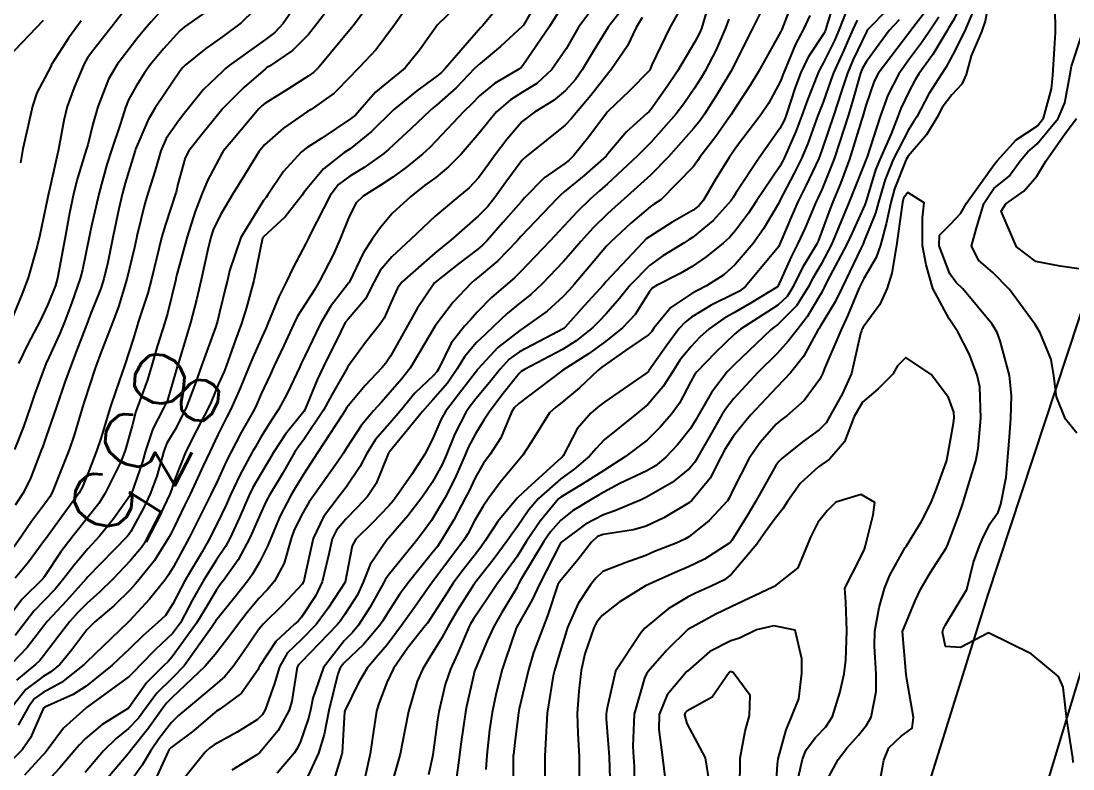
# Model space of a CAD drawing. Header units: metres. Extents: x 307586 to 320046, y 7427249 to 7434250.
# Drawn here: x 319868.37 to 319917.38, y 7429218.54 to 7429253.4 of the extents above; entities that cross this region are included whole.
import ezdxf
from ezdxf.enums import TextEntityAlignment as Align

# ---------------------------------------------------------------- set-up
doc = ezdxf.new("R2010")
doc.units = ezdxf.units.M
doc.header["$MEASUREMENT"] = 0
for name, color, linetype in [('Cotas', 45, 'Continuous'), ('Curvas de Nivel 1m', 11, 'Continuous'), ('Curvas de Nivel 5m', 15, 'Continuous'), ('Vias Primárias', 230, 'Continuous')]:
    doc.layers.add(name, color=color, linetype=linetype)
doc.styles.add('Style-STANDARD', font='STANDARD.shx')

msp = doc.modelspace()

# ---------------------------------------------------------------- linework, layer by layer
at = {"layer": 'Curvas de Nivel 1m', "flags": 128}
for points, elevation in [([(319892.887, 7429255.144), (319891.773, 7429253.214), (319891.752, 7429253.181), (319891.734, 7429253.16), (319890.713, 7429252.221), (319889.755, 7429251.424), (319889.501, 7429251.184), (319888.641, 7429250.295), (319887.727, 7429249.478), (319887.577, 7429249.36), (319887.41, 7429249.213), (319886.548, 7429248.388), (319885.707, 7429247.61), (319885.507, 7429247.43), (319885.268, 7429247.234), (319884.354, 7429246.582), (319883.687, 7429246.172), (319883.161, 7429245.778), (319882.773, 7429245.264), (319881.837, 7429243.459), (319881.755, 7429243.278), (319881.651, 7429243.064), (319881.038, 7429241.887), (319880.745, 7429241.289), (319880.374, 7429240.54), (319879.869, 7429239.297), (319879.791, 7429239.108), (319879.597, 7429238.692), (319879.167, 7429237.724), (319878.996, 7429237.306), (319878.584, 7429236.293), (319878.139, 7429235.314), (319877.944, 7429234.921), (319877.541, 7429234.12), (319877.164, 7429233.326), (319876.862, 7429232.665), (319876.251, 7429231.339), (319876.006, 7429230.842), (319875.489, 7429229.784), (319875.346, 7429229.49), (319875.274, 7429229.352), (319874.581, 7429228.25), (319873.872, 7429227.366), (319873.68, 7429227.148), (319873.456, 7429226.893), (319872.689, 7429226.136), (319871.805, 7429225.394), (319871.429, 7429225.019), (319870.734, 7429224.092), (319870.175, 7429223.412), (319869.76, 7429223.066), (319869.407, 7429222.85), (319868.592, 7429222.237), (319867.955, 7429221.434)], 833), ([(319883.288, 7429254.758), (319882.155, 7429253.274), (319881.768, 7429252.779), (319881.024, 7429252.024), (319879.938, 7429251.298), (319879.821, 7429251.23), (319879.751, 7429251.179), (319878.756, 7429250.297), (319877.776, 7429249.329), (319877.722, 7429249.268), (319876.858, 7429248.192), (319876.182, 7429247.345), (319876.019, 7429247.026), (319875.68, 7429245.793), (319875.595, 7429245.43), (319875.567, 7429245.351), (319875.092, 7429243.923), (319874.931, 7429243.357), (319874.674, 7429242.328), (319874.444, 7429241.362), (319874.269, 7429240.717), (319873.828, 7429239.368), (319873.773, 7429239.197), (319873.595, 7429238.576), (319873.211, 7429237.376), (319872.781, 7429236.165), (319872.519, 7429235.386), (319872.082, 7429233.936), (319871.904, 7429233.394), (319871.523, 7429232.418), (319871.23, 7429231.688), (319871.074, 7429231.404), (319870.417, 7429230.493), (319869.629, 7429229.419), (319869.567, 7429229.334), (319869.481, 7429229.212), (319868.724, 7429228.174), (319868.102, 7429227.434)], 838), ([(319913.543, 7429254.894), (319913.285, 7429253.393), (319913.115, 7429252.9), (319912.631, 7429251.776), (319912.4, 7429250.91), (319912.2, 7429250.46), (319911.739, 7429249.967), (319911.284, 7429249.37), (319911.051, 7429248.927), (319910.553, 7429248.094), (319909.704, 7429247.096), (319909.608, 7429246.941), (319909.056, 7429245.58), (319908.885, 7429244.948), (319908.674, 7429243.944), (319908.412, 7429242.952), (319908.216, 7429242.386), (319907.637, 7429241.396), (319907.415, 7429240.963), (319906.892, 7429239.692), (319906.562, 7429238.976), (319905.802, 7429237.204), (319905.721, 7429236.988), (319905.58, 7429236.701), (319904.855, 7429235.712), (319904.047, 7429235.005), (319903.764, 7429234.804), (319903.557, 7429234.608), (319902.812, 7429233.753), (319902.291, 7429233.029), (319901.518, 7429231.504), (319901.37, 7429231.186), (319901.282, 7429231.042), (319900.431, 7429230.118), (319899.487, 7429229.35), (319899.3, 7429229.247), (319898.888, 7429229.066), (319897.886, 7429228.668), (319897.477, 7429228.491), (319896.518, 7429228.139), (319895.469, 7429227.737), (319895.143, 7429227.436), (319894.896, 7429227.116), (319894.324, 7429226.247), (319893.829, 7429225.126), (319893.73, 7429224.827), (319893.42, 7429223.808), (319893.225, 7429223.133), (319893.16, 7429222.883), (319892.886, 7429221.138), (319892.802, 7429219.708), (319892.78, 7429219.139), (319892.779, 7429218.561), (319892.803, 7429217.138)], 813), ([(319884.701, 7429254.324), (319883.91, 7429253.249), (319883.847, 7429253.174), (319883.771, 7429253.082), (319882.252, 7429251.273), (319882.004, 7429251.021), (319881.746, 7429250.828), (319880.796, 7429250.23), (319879.727, 7429249.557), (319879.583, 7429249.444), (319879.449, 7429249.304), (319878.157, 7429247.773), (319877.789, 7429247.329), (319877.754, 7429247.278), (319877.701, 7429247.192), (319877.05, 7429245.969), (319876.789, 7429245.339), (319876.487, 7429244.519), (319876.107, 7429243.345), (319875.635, 7429241.589), (319875.586, 7429241.398), (319875.574, 7429241.351), (319875.187, 7429239.776), (319875.066, 7429239.355), (319874.719, 7429238.232), (319874.465, 7429237.361), (319874.257, 7429236.679), (319873.778, 7429235.368), (319873.721, 7429235.198), (319873.545, 7429234.533), (319873.214, 7429233.375), (319873.011, 7429232.861), (319872.29, 7429231.388), (319871.986, 7429230.913), (319871.496, 7429230.284), (319871.106, 7429229.787), (319870.804, 7429229.407), (319870.225, 7429228.662), (319869.464, 7429227.508), (319869.429, 7429227.455), (319869.394, 7429227.421), (319868.424, 7429226.455), (319867.656, 7429225.438)], 837), ([(319873.786, 7429254.683), (319872.791, 7429253.385), (319871.76, 7429252.069), (319871.472, 7429251.687), (319871.306, 7429251.404), (319870.843, 7429250.302), (319870.518, 7429249.412), (319870.358, 7429248.772), (319870.116, 7429247.416), (319870.042, 7429247.073), (319869.674, 7429245.478), (319869.662, 7429245.431), (319869.251, 7429243.426), (319869.125, 7429242.902), (319868.699, 7429241.429), (319868.404, 7429240.649), (319867.91, 7429239.437)], 843), ([(319886.595, 7429254.412), (319885.773, 7429253.23), (319884.921, 7429252.079), (319884.139, 7429251.246), (319883.941, 7429251.057), (319883.747, 7429250.843), (319882.955, 7429250.041), (319881.882, 7429249.278), (319881.722, 7429249.18), (319880.598, 7429248.407), (319879.706, 7429247.626), (319879.443, 7429247.304), (319878.775, 7429246.225), (319878.222, 7429245.322), (319877.663, 7429244.368), (319877.325, 7429243.665), (319877.212, 7429243.334), (319877.069, 7429242.757), (319876.761, 7429241.333), (319876.548, 7429240.407), (319876.264, 7429239.34), (319875.701, 7429237.465), (319875.659, 7429237.349), (319875.642, 7429237.289), (319875.579, 7429237.072), (319875.186, 7429235.726), (319875.01, 7429235.355), (319874.505, 7429234.398), (319874.172, 7429233.364), (319874.033, 7429232.86), (319873.513, 7429231.37), (319872.678, 7429230.2), (319872.025, 7429229.392), (319871.477, 7429228.793), (319870.837, 7429228.039), (319870.367, 7429227.411), (319869.958, 7429226.912), (319869.448, 7429226.395), (319868.966, 7429225.898), (319868.606, 7429225.428), (319868.1, 7429224.759)], 836), ([(319893.786, 7429254.439), (319892.983, 7429253.142), (319891.755, 7429251.326), (319891.675, 7429251.239), (319891.555, 7429251.162), (319890.427, 7429250.488), (319889.734, 7429249.916), (319889.365, 7429249.549), (319889.004, 7429249.191), (319887.709, 7429247.815), (319887.408, 7429247.511), (319887.082, 7429247.216), (319886.322, 7429246.595), (319885.686, 7429246.127), (319885.146, 7429245.77), (319884.307, 7429245.244), (319883.986, 7429244.93), (319883.663, 7429244.289), (319883.234, 7429243.256), (319882.925, 7429242.54), (319882.28, 7429241.27), (319882.035, 7429240.866), (319881.617, 7429240.227), (319881.25, 7429239.642), (319881.075, 7429239.285), (319880.611, 7429238.271), (319880.148, 7429237.294), (319879.969, 7429236.904), (319879.564, 7429236.019), (319879.346, 7429235.512), (319879.24, 7429235.303), (319878.629, 7429234.222), (319878.154, 7429233.314), (319877.949, 7429232.896), (319877.519, 7429231.968), (319877.217, 7429231.324), (319876.644, 7429230.184), (319876.211, 7429229.339), (319875.469, 7429227.957), (319875.238, 7429227.58), (319875.077, 7429227.354), (319874.36, 7429226.45), (319873.434, 7429225.454), (319873.391, 7429225.413), (319873.345, 7429225.371), (319871.414, 7429223.512), (319871.363, 7429223.451), (319871.317, 7429223.401), (319870.251, 7429222.564), (319869.4, 7429222.098), (319869, 7429221.821), (319868.718, 7429221.427), (319868.236, 7429220.576)], 832), ([(319900.466, 7429254.38), (319900.07, 7429253.057), (319899.985, 7429252.844), (319899.767, 7429252.436), (319898.954, 7429251.072), (319898.475, 7429250.346), (319897.726, 7429249.295), (319897.63, 7429249.185), (319897.526, 7429249.092), (319896.581, 7429248.234), (319895.704, 7429247.208), (319895.662, 7429247.152), (319895.624, 7429247.111), (319894.608, 7429246.207), (319893.677, 7429245.433), (319893.511, 7429245.297), (319893.341, 7429245.135), (319891.655, 7429243.351), (319891.563, 7429243.251), (319891.485, 7429243.162), (319890.584, 7429242.23), (319889.635, 7429241.426), (319889.498, 7429241.318), (319889.338, 7429241.183), (319888.509, 7429240.302), (319887.664, 7429239.199), (319887.642, 7429239.16), (319887.602, 7429239.088), (319886.501, 7429237.216), (319886.094, 7429236.703), (319885.566, 7429236.097), (319885.161, 7429235.632), (319884.789, 7429235.238), (319884.226, 7429234.564), (319883.535, 7429233.493), (319883.385, 7429233.252), (319883.09, 7429232.818), (319881.994, 7429231.273), (319881.799, 7429230.985), (319881.501, 7429230.475), (319881.09, 7429229.683), (319880.948, 7429229.285), (319880.625, 7429228.135), (319880.18, 7429227.293), (319879.846, 7429226.907), (319879.451, 7429226.479), (319878.91, 7429225.836), (319878.506, 7429225.309), (319878.048, 7429224.693), (319877.418, 7429223.873), (319876.94, 7429223.327), (319875.398, 7429221.853), (319875.146, 7429221.602), (319874.958, 7429221.354), (319874.305, 7429220.434), (319873.457, 7429219.369), (319873.416, 7429219.315), (319873.362, 7429219.238), (319871.792, 7429217.393)], 827), ([(319904.354, 7429254.445), (319903.82, 7429253.01), (319903.805, 7429252.977), (319903.772, 7429252.91), (319902.716, 7429251.026), (319902.352, 7429250.422), (319901.73, 7429249.482), (319901.557, 7429249.21), (319901.446, 7429249.043), (319900.737, 7429248.026), (319899.999, 7429247.057), (319899.88, 7429246.88), (319899.698, 7429246.614), (319898.171, 7429245.075), (319897.884, 7429244.874), (319897.678, 7429244.737), (319896.781, 7429243.979), (319895.844, 7429243.107), (319895.651, 7429242.904), (319894.828, 7429241.932), (319894.14, 7429241.125), (319893.903, 7429240.853), (319893.624, 7429240.555), (319892.876, 7429239.879), (319891.876, 7429239.156), (319891.601, 7429238.981), (319890.586, 7429238.177), (319889.655, 7429237.179), (319889.623, 7429237.139), (319889.582, 7429237.087), (319888.757, 7429235.996), (319888.138, 7429235.194), (319887.926, 7429234.819), (319887.54, 7429233.904), (319887.174, 7429233.205), (319886.556, 7429232.247), (319885.851, 7429231.225), (319885.704, 7429231.033), (319885.507, 7429230.805), (319884.731, 7429230.001), (319883.965, 7429229.245), (319883.792, 7429228.935), (319883.473, 7429227.25), (319882.674, 7429226.032), (319882.12, 7429225.27), (319881.426, 7429224.557), (319880.775, 7429223.93), (319880.414, 7429223.29), (319880.181, 7429222.517), (319879.736, 7429221.297), (319879.611, 7429221.077), (319879.386, 7429220.846), (319878.433, 7429220.254), (319877.368, 7429219.662), (319877.162, 7429219.527), (319876.947, 7429219.326), (319875.419, 7429217.425)], 824), ([(319906.303, 7429254.477), (319905.855, 7429252.989), (319905.833, 7429252.928), (319905.771, 7429252.822), (319905.038, 7429251.719), (319904.694, 7429251.001), (319904.44, 7429250.305), (319904.008, 7429249.007), (319903.931, 7429248.798), (319903.717, 7429248.398), (319902.756, 7429247.024), (319901.687, 7429245.413), (319901.543, 7429245.183), (319901.453, 7429245.042), (319900.62, 7429244.099), (319899.657, 7429243.312), (319899.503, 7429243.214), (319899.262, 7429243.064), (319898.266, 7429242.455), (319897.642, 7429242.014), (319896.745, 7429241.093), (319896.255, 7429240.469), (319895.612, 7429239.741), (319895.305, 7429239.416), (319895.006, 7429239.116), (319894.229, 7429238.491), (319893.593, 7429238.094), (319891.831, 7429237.156), (319891.677, 7429237.063), (319891.58, 7429236.966), (319890.764, 7429235.969), (319890.173, 7429235.174), (319889.934, 7429234.792), (319889.543, 7429234.159), (319889.198, 7429233.522), (319889.053, 7429233.185), (319888.596, 7429232.115), (319888.123, 7429231.194), (319887.902, 7429230.801), (319887.497, 7429230.125), (319887.11, 7429229.584), (319886.808, 7429229.21), (319885.466, 7429227.552), (319885.338, 7429227.357), (319885.273, 7429227.232), (319884.626, 7429226.057), (319884.094, 7429225.243), (319883.795, 7429224.88), (319883.426, 7429224.509), (319882.466, 7429223.264), (319881.961, 7429221.834), (319881.852, 7429221.273), (319881.761, 7429220.9), (319881.37, 7429219.776), (319881.21, 7429219.437), (319881.105, 7429219.283), (319880.298, 7429218.346)], 822), ([(319894.956, 7429253.943), (319894.346, 7429253.124), (319894.134, 7429252.761), (319893.763, 7429252.106), (319893.098, 7429251.14), (319892.407, 7429250.486), (319891.737, 7429250.082), (319891.166, 7429249.731), (319890.528, 7429249.172), (319890.157, 7429248.737), (319889.713, 7429248.173), (319888.882, 7429247.192), (319888.29, 7429246.605), (319887.687, 7429246.116), (319887.166, 7429245.73), (319886.523, 7429245.222), (319885.665, 7429244.429), (319885.112, 7429243.782), (319884.726, 7429243.239), (319884.312, 7429242.577), (319883.677, 7429241.25), (319883.664, 7429241.218), (319883.632, 7429241.183), (319882.789, 7429240.089), (319882.298, 7429239.27), (319881.588, 7429237.785), (319881.427, 7429237.439), (319881.352, 7429237.282), (319880.785, 7429236.067), (319880.364, 7429235.292), (319880.041, 7429234.802), (319879.54, 7429234.002), (319879.287, 7429233.551), (319879.142, 7429233.304), (319878.574, 7429232.258), (319878.127, 7429231.314), (319877.937, 7429230.885), (319877.492, 7429229.953), (319877.281, 7429229.528), (319877.175, 7429229.325), (319876.803, 7429228.657), (319876.023, 7429227.342), (319875.824, 7429226.978), (319875.446, 7429226.233), (319875.095, 7429225.697), (319874.748, 7429225.357), (319874.043, 7429224.748), (319873.421, 7429224.13), (319872.622, 7429223.382), (319871.403, 7429222.399), (319870.798, 7429222.007), (319869.485, 7429221.419), (319869.43, 7429221.382), (319869.391, 7429221.313), (319868.813, 7429219.984), (319868.423, 7429219.429), (319867.896, 7429218.896)], 831), ([(319881.072, 7429253.995), (319880.575, 7429253.292), (319880.196, 7429252.868), (319879.765, 7429252.542), (319878.061, 7429251.325), (319877.891, 7429251.188), (319877.749, 7429251.056), (319876.868, 7429250.207), (319876.174, 7429249.345), (319875.976, 7429249.092), (319875.717, 7429248.766), (319875.132, 7429247.932), (319874.886, 7429247.358), (319874.616, 7429246.434), (319874.271, 7429245.364), (319874.133, 7429244.901), (319873.766, 7429243.369), (319873.747, 7429243.274), (319873.648, 7429242.84), (319873.295, 7429241.375), (319872.909, 7429240.085), (319872.643, 7429239.384), (319872.05, 7429237.855), (319871.885, 7429237.395), (319871.809, 7429237.167), (319871.569, 7429236.462), (319871.309, 7429235.65), (319871.233, 7429235.403), (319870.847, 7429234.1), (319870.61, 7429233.409), (319870.308, 7429232.629), (319869.826, 7429231.417), (319869.71, 7429231.218), (319869.506, 7429230.949), (319868.852, 7429230.067), (319868.424, 7429229.431), (319868.032, 7429228.88)], 839), ([(319877.16, 7429253.956), (319876.292, 7429253.345), (319875.987, 7429253.132), (319875.769, 7429252.944), (319875.007, 7429252.111), (319874.391, 7429251.364), (319874.125, 7429250.988), (319873.738, 7429250.37), (319873.371, 7429249.732), (319873.23, 7429249.377), (319873.015, 7429248.68), (319872.589, 7429247.387), (319872.371, 7429246.711), (319872.012, 7429245.395), (319871.658, 7429243.861), (319871.577, 7429243.477), (319871.56, 7429243.401), (319871.235, 7429241.806), (319871.13, 7429241.405), (319870.741, 7429240.283), (319870.415, 7429239.412), (319870.181, 7429238.831), (319869.584, 7429237.545), (319869.541, 7429237.462), (319869.523, 7429237.421), (319868.991, 7429235.996), (319868.803, 7429235.428), (319868.483, 7429234.491), (319868.072, 7429233.435)], 841), ([(319890.736, 7429254.218), (319889.867, 7429253.179), (319889.817, 7429253.135), (319889.772, 7429253.085), (319888.143, 7429251.204), (319887.952, 7429251.005), (319887.747, 7429250.835), (319886.807, 7429250.149), (319885.723, 7429249.264), (319885.707, 7429249.247), (319885.689, 7429249.23), (319884.696, 7429248.257), (319883.705, 7429247.452), (319883.412, 7429247.254), (319882.454, 7429246.507), (319881.677, 7429245.576), (319881.55, 7429245.406), (319881.464, 7429245.282), (319880.68, 7429244.272), (319879.653, 7429243.325), (319879.633, 7429243.3), (319879.625, 7429243.273), (319879.221, 7429241.304), (319878.88, 7429240.041), (319878.644, 7429239.31), (319878.364, 7429238.544), (319877.919, 7429237.317), (319877.826, 7429237.071), (319877.57, 7429236.491), (319877.226, 7429235.657), (319877.076, 7429235.327), (319876.553, 7429234.345), (319876.05, 7429233.342), (319875.519, 7429232.003), (319875.357, 7429231.509), (319875.301, 7429231.352), (319874.721, 7429230.132), (319874.317, 7429229.362), (319873.988, 7429228.855), (319873.472, 7429228.25), (319872.643, 7429227.382), (319872.048, 7429226.797), (319871.446, 7429226.259), (319871.012, 7429225.832), (319870.649, 7429225.408), (319870.118, 7429224.721), (319869.417, 7429223.811), (319869.241, 7429223.595), (319869.052, 7429223.424), (319868.155, 7429222.683)], 834), ([(319875.064, 7429254.073), (319874.43, 7429253.363), (319874.127, 7429253.009), (319873.765, 7429252.573), (319872.845, 7429251.384), (319872.438, 7429250.694), (319871.947, 7429249.397), (319871.715, 7429248.597), (319871.476, 7429247.632), (319871.41, 7429247.403), (319871.007, 7429246.083), (319870.831, 7429245.408), (319870.631, 7429244.443), (319870.437, 7429243.412), (319870.317, 7429242.743), (319870.071, 7429241.416), (319869.971, 7429241.073), (319869.614, 7429240.185), (319869.376, 7429239.653), (319869.259, 7429239.423), (319868.688, 7429238.333), (319868.25, 7429237.433)], 842), ([(319899.009, 7429253.848), (319898.575, 7429253.078), (319897.756, 7429251.359), (319897.683, 7429251.161), (319897.641, 7429251.091), (319896.699, 7429250.14), (319895.724, 7429249.208), (319895.676, 7429249.158), (319895.642, 7429249.111), (319894.821, 7429248.01), (319894.112, 7429247.126), (319893.905, 7429246.923), (319893.697, 7429246.769), (319892.741, 7429246.09), (319891.829, 7429245.158), (319891.671, 7429244.972), (319890.823, 7429244.006), (319890.081, 7429243.176), (319889.868, 7429242.96), (319889.649, 7429242.775), (319888.747, 7429242.083), (319887.633, 7429241.2), (319886.819, 7429240.007), (319886.384, 7429239.218), (319885.588, 7429237.782), (319885.366, 7429237.451), (319885.177, 7429237.234), (319884.397, 7429236.415), (319883.555, 7429235.389), (319883.502, 7429235.302), (319883.472, 7429235.251), (319883.332, 7429235.035), (319882.181, 7429233.27), (319881.523, 7429232.259), (319881.15, 7429231.65), (319880.941, 7429231.286), (319880.448, 7429230.341), (319880.008, 7429229.295), (319879.854, 7429228.921), (319879.472, 7429228.184), (319879.151, 7429227.618), (319878.939, 7429227.305), (319878.279, 7429226.483), (319877.434, 7429225.424), (319877.392, 7429225.362), (319877.368, 7429225.321), (319877.241, 7429225.132), (319875.964, 7429223.342), (319875.407, 7429222.764), (319874.691, 7429222.066), (319874.166, 7429221.362), (319873.845, 7429220.906), (319873.379, 7429220.415), (319872.796, 7429219.954), (319872.211, 7429219.387), (319871.353, 7429218.37)], 828), ([(319906.845, 7429253.922), (319906.462, 7429252.983), (319906.265, 7429252.488), (319905.758, 7429251.475), (319905.583, 7429251.163), (319905.501, 7429250.993), (319905.005, 7429249.726), (319904.75, 7429249), (319904.468, 7429248.25), (319903.921, 7429247.008), (319903.85, 7429246.86), (319903.699, 7429246.605), (319902.641, 7429245.026), (319902.255, 7429244.45), (319901.662, 7429243.633), (319901.381, 7429243.319), (319901.077, 7429243.046), (319900.29, 7429242.41), (319899.642, 7429241.956), (319899.077, 7429241.628), (319897.975, 7429241.077), (319897.766, 7429240.944), (319897.628, 7429240.768), (319896.978, 7429239.724), (319896.395, 7429239.098), (319895.596, 7429238.462), (319894.814, 7429237.894), (319893.604, 7429237.13), (319892.46, 7429236.256), (319891.559, 7429235.581), (319891.348, 7429235.37), (319891.226, 7429235.163), (319890.73, 7429233.979), (319890.21, 7429233.173), (319889.916, 7429232.789), (319889.522, 7429232.115), (319889.227, 7429231.472), (319889.083, 7429231.184), (319888.533, 7429230.154), (319887.963, 7429229.195), (319887.764, 7429228.913), (319887.476, 7429228.544), (319886.4, 7429227.216), (319886.003, 7429226.673), (319885.441, 7429225.798), (319885.227, 7429225.441), (319885.089, 7429225.233), (319884.33, 7429224.335), (319883.415, 7429223.47), (319883.237, 7429223.253), (319883.122, 7429222.967), (319882.712, 7429221.26), (319882.497, 7429220.142), (319882.227, 7429219.267), (319881.344, 7429217.362)], 821), ([(319908.766, 7429253.978), (319907.796, 7429252.97), (319907.773, 7429252.936), (319907.13, 7429251.606), (319906.869, 7429250.979), (319906.59, 7429250.132), (319906.217, 7429248.985), (319905.708, 7429247.47), (319905.583, 7429247.112), (319905.531, 7429246.992), (319904.943, 7429245.745), (319904.581, 7429245.001), (319904.302, 7429244.375), (319903.727, 7429243.009), (319903.702, 7429242.96), (319903.652, 7429242.87), (319902.121, 7429241.033), (319901.849, 7429240.817), (319901.628, 7429240.702), (319900.518, 7429240.152), (319899.611, 7429239.603), (319899.304, 7429239.367), (319899.034, 7429239.066), (319898.421, 7429238.245), (319897.605, 7429237.08), (319897.583, 7429237.051), (319897.477, 7429236.977), (319895.561, 7429235.656), (319895.258, 7429235.413), (319894.917, 7429235.116), (319894.28, 7429234.388), (319893.628, 7429233.129), (319893.583, 7429233.079), (319893.532, 7429233.041), (319891.972, 7429231.608), (319891.513, 7429231.196), (319891.497, 7429231.176), (319891.481, 7429231.16), (319890.59, 7429230.076), (319889.997, 7429229.175), (319889.787, 7429228.869), (319889.476, 7429228.472), (319888.911, 7429227.743), (319888.507, 7429227.19), (319888.091, 7429226.556), (319887.438, 7429225.55), (319887.3, 7429225.337), (319887.196, 7429225.204), (319886.381, 7429224.174), (319885.715, 7429223.225), (319885.406, 7429222.57), (319885.041, 7429221.589), (319884.937, 7429221.235), (319884.734, 7429219.875), (319884.632, 7429219.237), (319884.406, 7429218.186)], 819), ([(319910.67, 7429254.051), (319909.804, 7429252.94), (319909.79, 7429252.923), (319909.773, 7429252.898), (319908.306, 7429250.962), (319908.111, 7429250.601), (319907.73, 7429249.463), (319907.618, 7429249.078), (319907.588, 7429248.971), (319907.525, 7429248.776), (319906.969, 7429246.971), (319906.548, 7429245.833), (319906.193, 7429244.982), (319906.049, 7429244.613), (319905.661, 7429243.557), (319905.504, 7429243.143), (319905.423, 7429242.992), (319904.756, 7429241.885), (319904.325, 7429241.003), (319904.064, 7429240.568), (319903.62, 7429240.152), (319902.931, 7429239.702), (319901.885, 7429239.036), (319901.601, 7429238.811), (319900.712, 7429237.929), (319899.853, 7429237.057), (319899.738, 7429236.902), (319899.578, 7429236.6), (319899.045, 7429235.589), (319898.671, 7429235.069), (319898.151, 7429234.477), (319897.545, 7429233.869), (319896.527, 7429233.095), (319895.526, 7429232.452), (319894.706, 7429231.934), (319893.514, 7429231.212), (319893.415, 7429231.131), (319892.551, 7429230.09), (319891.924, 7429229.153), (319891.476, 7429228.437), (319890.936, 7429227.698), (319890.558, 7429227.169), (319890.119, 7429226.508), (319889.438, 7429225.497), (319889.31, 7429225.306), (319889.247, 7429225.182), (319888.7, 7429223.908), (319888.373, 7429223.19), (319888.125, 7429222.473), (319887.831, 7429221.196), (319887.764, 7429220.819), (319887.552, 7429219.198), (319887.526, 7429219.034), (319887.354, 7429218.267)], 817), ([(319912.76, 7429253.933), (319912.32, 7429252.912), (319911.762, 7429251.811), (319911.45, 7429251.229), (319911.251, 7429250.925), (319910.665, 7429250.005), (319910.096, 7429248.936), (319909.955, 7429248.704), (319909.717, 7429248.334), (319909.003, 7429246.947), (319908.625, 7429246.019), (319908.321, 7429244.954), (319908.18, 7429244.45), (319907.656, 7429243.151), (319907.596, 7429243.018), (319907.57, 7429242.961), (319907.489, 7429242.8), (319906.623, 7429240.975), (319906.295, 7429240.308), (319905.605, 7429239.159), (319905.537, 7429239.058), (319905.496, 7429238.991), (319904.82, 7429237.768), (319904.212, 7429237.004), (319903.903, 7429236.683), (319903.576, 7429236.342), (319902.36, 7429235.028), (319901.99, 7429234.6), (319901.548, 7429234.032), (319901.152, 7429233.431), (319900.964, 7429233.046), (319900.478, 7429232.096), (319899.623, 7429231.059), (319899.565, 7429231.006), (319899.511, 7429230.962), (319898.324, 7429230.248), (319897.494, 7429229.849), (319896.902, 7429229.678), (319895.488, 7429229.472), (319895.232, 7429229.367), (319894.954, 7429229.115), (319894.304, 7429228.292), (319893.464, 7429227.283), (319893.384, 7429227.131), (319892.9, 7429225.68), (319892.688, 7429225.141), (319892.241, 7429223.968), (319892.005, 7429223.151), (319891.57, 7429221.333), (319891.539, 7429221.158), (319891.527, 7429221.022), (319891.372, 7429219.771), (319891.308, 7429219.216), (319891.302, 7429219.161), (319891.315, 7429217.188)], 814), ([(319917.388, 7429218.84), (319917.366, 7429219.057), (319917.097, 7429220.844), (319916.915, 7429222.354), (319916.699, 7429222.851), (319915.428, 7429223.897), (319913.443, 7429224.89), (319912.14, 7429224.201), (319911.433, 7429224.251), (319911.305, 7429224.921), (319911.325, 7429225.041), (319911.446, 7429225.259), (319912.439, 7429226.905), (319912.749, 7429228.174), (319913, 7429228.897), (319913.142, 7429229.241), (319913.499, 7429229.956), (319913.89, 7429230.503), (319914.011, 7429230.885), (319914.266, 7429232.142), (319914.333, 7429232.882), (319914.414, 7429234.017), (319914.489, 7429234.881), (319914.51, 7429235.944), (319914.42, 7429236.882), (319913.985, 7429238.5), (319913.839, 7429238.888), (319913.609, 7429239.274), (319912.24, 7429240.911), (319911.929, 7429241.209), (319911.64, 7429241.618), (319911.149, 7429242.925), (319911.159, 7429243.426), (319911.668, 7429243.94), (319912.147, 7429244.441), (319912.414, 7429244.909), (319913.701, 7429246.715), (319913.784, 7429246.807), (319913.852, 7429246.889), (319914.728, 7429247.865), (319915.719, 7429248.518), (319916.008, 7429248.867), (319916.371, 7429250.236), (319916.44, 7429250.863), (319916.51, 7429252.118), (319916.559, 7429252.862), (319916.551, 7429254.103)], 813), ([(319871.168, 7429253.406), (319870.58, 7429252.597), (319869.814, 7429251.419), (319869.795, 7429251.376), (319869.751, 7429251.284), (319869.108, 7429250.053), (319868.9, 7429249.432), (319868.677, 7429248.4), (319868.454, 7429247.439), (319868.337, 7429246.797)], 844), ([(319897.307, 7429253.568), (319897.033, 7429253.097), (319896.621, 7429252.245), (319895.843, 7429251.109), (319895.798, 7429251.064), (319895.751, 7429251.005), (319894.919, 7429249.934), (319894.231, 7429249.125), (319894.001, 7429248.846), (319893.717, 7429248.541), (319891.983, 7429247.156), (319891.826, 7429247.033), (319891.699, 7429246.901), (319890.961, 7429245.89), (319890.439, 7429245.172), (319890.095, 7429244.749), (319889.664, 7429244.31), (319888.392, 7429243.193), (319887.982, 7429242.864), (319887.647, 7429242.589), (319886.108, 7429241.223), (319885.904, 7429240.951), (319885.619, 7429240.293), (319885.284, 7429239.557), (319885.067, 7429239.235), (319884.417, 7429238.42), (319883.583, 7429237.269), (319883.571, 7429237.25), (319882.853, 7429235.972), (319882.458, 7429235.266), (319881.539, 7429233.898), (319881.273, 7429233.545), (319881.106, 7429233.284), (319880.528, 7429232.285), (319879.94, 7429231.296), (319879.791, 7429231.015), (319879.499, 7429230.365), (319879.176, 7429229.615), (319879.036, 7429229.304), (319878.491, 7429228.292), (319877.803, 7429227.317), (319877.65, 7429227.128), (319877.456, 7429226.855), (319876.883, 7429225.887), (319876.548, 7429225.333), (319875.417, 7429223.756), (319875.224, 7429223.543), (319875.016, 7429223.354), (319874.22, 7429222.547), (319873.393, 7429221.393), (319873.374, 7429221.37), (319872.155, 7429220.615), (319871.371, 7429219.952), (319871.1, 7429219.669), (319870.876, 7429219.405), (319870.183, 7429218.583), (319869.346, 7429217.698)], 829), ([(319901.341, 7429253.483), (319901.178, 7429253.046), (319900.751, 7429252.062), (319900.229, 7429251.055), (319900.05, 7429250.755), (319899.741, 7429250.275), (319899.249, 7429249.549), (319898.886, 7429249.073), (319897.709, 7429247.742), (319897.391, 7429247.408), (319897.074, 7429247.096), (319895.69, 7429245.809), (319895.319, 7429245.481), (319894.906, 7429245.118), (319894.279, 7429244.512), (319893.66, 7429243.845), (319893.008, 7429243.14), (319891.638, 7429241.704), (319891.363, 7429241.435), (319891.046, 7429241.166), (319890.28, 7429240.517), (319889.613, 7429239.83), (319889.309, 7429239.481), (319889.034, 7429239.186), (319888.407, 7429238.379), (319887.828, 7429237.198), (319887.734, 7429237.045), (319887.578, 7429236.876), (319886.723, 7429236.056), (319886.029, 7429235.223), (319885.547, 7429234.65), (319884.879, 7429233.897), (319884.475, 7429233.241), (319884.152, 7429232.618), (319883.517, 7429231.674), (319883.185, 7429231.255), (319882.466, 7429230.297), (319881.977, 7429229.273), (319881.567, 7429227.381), (319881.539, 7429227.279), (319881.516, 7429227.225), (319881.461, 7429227.156), (319880.557, 7429226.178), (319879.66, 7429225.298), (319879.55, 7429225.18), (319879.43, 7429225.017), (319878.734, 7429223.992), (319878.245, 7429223.312), (319877.87, 7429222.854), (319877.404, 7429222.448), (319876.077, 7429221.34), (319875.71, 7429221.024), (319875.383, 7429220.701), (319874.785, 7429219.943), (319874.395, 7429219.36), (319874.009, 7429218.711), (319873.347, 7429217.787)], 826), ([(319905.119, 7429253.661), (319904.807, 7429253), (319904.451, 7429252.318), (319903.903, 7429251.008), (319903.862, 7429250.898), (319903.747, 7429250.597), (319903.192, 7429249.557), (319902.834, 7429249.023), (319901.708, 7429247.537), (319901.499, 7429247.248), (319901.354, 7429247.043), (319900.726, 7429246.017), (319900.167, 7429245.055), (319899.951, 7429244.785), (319899.676, 7429244.58), (319898.708, 7429244.029), (319897.657, 7429243.366), (319897.496, 7429243.242), (319897.336, 7429243.085), (319895.634, 7429241.258), (319895.567, 7429241.178), (319895.505, 7429241.111), (319894.61, 7429240.128), (319893.724, 7429239.129), (319893.66, 7429239.071), (319893.602, 7429239.036), (319893.394, 7429238.926), (319891.591, 7429237.985), (319891.117, 7429237.635), (319890.685, 7429237.169), (319890.191, 7429236.557), (319889.562, 7429235.796), (319889.287, 7429235.452), (319889.101, 7429235.185), (319888.576, 7429234.156), (319888.194, 7429233.193), (319887.994, 7429232.73), (319887.52, 7429231.898), (319887.057, 7429231.207), (319886.387, 7429230.329), (319885.484, 7429229.292), (319885.454, 7429229.26), (319885.425, 7429229.231), (319884.64, 7429228.07), (319884.31, 7429227.242), (319884.043, 7429226.656), (319883.44, 7429225.726), (319883.25, 7429225.438), (319883.104, 7429225.255), (319881.415, 7429223.52), (319881.298, 7429223.397), (319881.241, 7429223.282), (319880.984, 7429221.697), (319880.865, 7429221.285), (319880.342, 7429220.327), (319879.488, 7429219.299), (319879.423, 7429219.239), (319879.362, 7429219.188), (319878.186, 7429218.48)], 823), ([(319909.277, 7429253.451), (319908.819, 7429252.954), (319907.758, 7429251.516), (319907.559, 7429251.168), (319907.486, 7429250.973), (319907.097, 7429249.612), (319906.901, 7429248.978), (319906.52, 7429247.791), (319906.247, 7429246.982), (319905.689, 7429245.584), (319905.504, 7429245.172), (319905.419, 7429244.993), (319904.901, 7429243.761), (319904.541, 7429243.001), (319904.242, 7429242.409), (319903.633, 7429241.032), (319903.61, 7429241.01), (319902.39, 7429240.26), (319901.615, 7429239.82), (319901.115, 7429239.541), (319900.428, 7429239.052), (319899.997, 7429238.658), (319899.595, 7429238.231), (319899.066, 7429237.588), (319898.73, 7429237.069), (319898.289, 7429236.36), (319897.567, 7429235.534), (319897.045, 7429235.088), (319895.541, 7429233.879), (319895.167, 7429233.483), (319894.858, 7429233.117), (319894.137, 7429232.514), (319893.522, 7429232.063), (319892.479, 7429231.146), (319892.034, 7429230.624), (319891.493, 7429229.841), (319891.21, 7429229.44), (319891.011, 7429229.165), (319890.36, 7429228.286), (319889.496, 7429227.18), (319889.482, 7429227.16), (319889.462, 7429227.129), (319888.7, 7429225.932), (319888.272, 7429225.192), (319887.978, 7429224.644), (319887.418, 7429223.746), (319887.082, 7429223.205), (319886.817, 7429222.619), (319886.417, 7429221.215), (319886.247, 7429220.35), (319886.03, 7429219.22), (319885.5, 7429217.384)], 818), ([(319911.121, 7429253.589), (319910.69, 7429252.931), (319910.316, 7429252.386), (319909.76, 7429251.648), (319909.261, 7429250.947), (319908.748, 7429249.945), (319908.393, 7429248.96), (319907.774, 7429247.03), (319907.746, 7429246.96), (319907.734, 7429246.929), (319907.702, 7429246.835), (319906.947, 7429244.971), (319906.578, 7429244.067), (319906.121, 7429242.983), (319905.644, 7429242.075), (319905.24, 7429241.39), (319905.037, 7429240.996), (319904.498, 7429240.123), (319903.606, 7429239.236), (319903.471, 7429239.146), (319903.299, 7429239.015), (319901.586, 7429237.371), (319901.421, 7429237.206), (319901.265, 7429237.043), (319900.531, 7429236.093), (319899.947, 7429235.056), (319899.812, 7429234.805), (319899.553, 7429234.404), (319898.958, 7429233.649), (319898.407, 7429233.071), (319897.935, 7429232.67), (319897.526, 7429232.43), (319896.261, 7429231.84), (319895.516, 7429231.446), (319895.306, 7429231.321), (319894.965, 7429231.115), (319894.062, 7429230.567), (319893.498, 7429230.122), (319893.03, 7429229.597), (319892.721, 7429229.141), (319891.646, 7429227.338), (319891.55, 7429227.159), (319891.522, 7429227.099), (319891.46, 7429226.986), (319890.774, 7429225.835), (319890.396, 7429225.17), (319890.091, 7429224.509), (319889.532, 7429223.179), (319889.503, 7429223.088), (319889.408, 7429222.68), (319889.122, 7429221.456), (319889.07, 7429221.183), (319888.859, 7429219.696), (319888.798, 7429219.186), (319888.633, 7429217.904)], 816), ([(319917.553, 7429234.184), (319917.022, 7429234.848), (319916.609, 7429235.89), (319916.488, 7429236.856), (319916.355, 7429237.623), (319915.847, 7429238.866), (319915.609, 7429239.263), (319914.415, 7429240.882), (319913.641, 7429241.68), (319912.984, 7429242.238), (319912.651, 7429242.905), (319912.867, 7429243.7), (319913.225, 7429244.897), (319913.69, 7429245.6), (319914.402, 7429246.177), (319914.924, 7429246.878), (319915.275, 7429247.307), (319915.711, 7429247.68), (319916.691, 7429248.86), (319916.995, 7429249.596), (319917.224, 7429250.855), (319917.315, 7429251.297), (319917.772, 7429252.709)], 814), ([(319908.382, 7429217.921), (319908.57, 7429218.948), (319908.801, 7429219.516), (319909.38, 7429220.063), (319909.883, 7429220.438), (319909.942, 7429220.935), (319909.633, 7429222.716), (319909.605, 7429222.938), (319909.443, 7429224.94), (319910.019, 7429226.373), (319910.285, 7429226.932), (319910.724, 7429227.674), (319911.482, 7429228.866), (319911.509, 7429228.92), (319912.054, 7429230.363), (319912.239, 7429230.909), (319912.562, 7429231.943), (319912.849, 7429232.9), (319912.966, 7429233.474), (319913.086, 7429234.897), (319913.033, 7429236.354), (319912.917, 7429236.9), (319912.552, 7429237.865), (319912.014, 7429238.914), (319911.612, 7429239.515), (319910.845, 7429240.928), (319910.539, 7429242.036), (319910.36, 7429242.933), (319910.37, 7429244.236), (319910.442, 7429244.932), (319909.688, 7429245.402), (319909.477, 7429245.151), (319909.428, 7429244.943), (319909.212, 7429243.392), (319909.151, 7429242.945), (319908.935, 7429241.652), (319908.724, 7429240.949), (319908.378, 7429240.196), (319907.606, 7429239.133), (319907.544, 7429239.021), (319907.518, 7429238.961), (319907.473, 7429238.833), (319907.059, 7429236.968), (319906.635, 7429236.035), (319906.051, 7429234.983), (319905.874, 7429234.67), (319905.553, 7429234.343), (319904.764, 7429233.778), (319903.808, 7429233.007), (319903.669, 7429232.871), (319903.53, 7429232.676), (319902.6, 7429231.024), (319902.195, 7429230.338), (319901.485, 7429229.186), (319901.422, 7429229.103), (319901.342, 7429229.041), (319900.205, 7429228.324), (319899.472, 7429227.966), (319898.838, 7429227.697), (319897.463, 7429227.08), (319896.238, 7429226.311), (319895.442, 7429225.696), (319895.182, 7429225.367), (319895.062, 7429225.114), (319894.639, 7429223.9), (319894.463, 7429223.119), (319894.355, 7429222.169), (319894.273, 7429221.121), (319894.306, 7429220.194), (319894.366, 7429219.12), (319894.374, 7429218.098)], 812), ([(319905.381, 7429217.027), (319906.443, 7429218.974), (319906.839, 7429219.499), (319907.38, 7429220.112), (319907.766, 7429220.577), (319907.981, 7429220.954), (319908.215, 7429222.141), (319908.213, 7429222.952), (319908.127, 7429224.258), (319908.145, 7429224.953), (319908.347, 7429226.058), (319908.596, 7429226.949), (319908.842, 7429227.573), (319909.481, 7429228.726), (319909.564, 7429228.857), (319909.617, 7429228.939), (319910.333, 7429230.099), (319910.75, 7429230.928), (319910.974, 7429231.47), (319911.499, 7429232.92), (319911.503, 7429232.95), (319911.536, 7429233.103), (319911.818, 7429234.657), (319911.845, 7429234.916), (319911.822, 7429235.172), (319911.572, 7429235.852), (319910.764, 7429236.928), (319909.591, 7429237.725), (319909.196, 7429237.335), (319908.98, 7429236.946), (319908.285, 7429236.243), (319907.57, 7429235.633), (319907.177, 7429234.966), (319906.735, 7429233.782), (319906.038, 7429232.982), (319905.529, 7429232.62), (319904.674, 7429231.846), (319904.074, 7429231.004), (319903.858, 7429230.656), (319903.501, 7429230.217), (319902.995, 7429229.513), (319902.656, 7429229.022), (319901.469, 7429227.612), (319901.149, 7429227.36), (319900.484, 7429227.05), (319899.786, 7429226.731), (319899.456, 7429226.568), (319898.518, 7429225.998), (319897.433, 7429225.1), (319897.253, 7429224.904), (319896.068, 7429223.1), (319895.669, 7429221.38), (319895.63, 7429221.106), (319895.625, 7429220.871), (319895.775, 7429219.104), (319895.81, 7429217.565)], 811), ([(319903.497, 7429217.008), (319903.613, 7429218.754), (319903.646, 7429219.007), (319904.019, 7429220.368), (319904.287, 7429221.001), (319904.599, 7429221.8), (319904.745, 7429222.997), (319904.748, 7429223.672), (319904.44, 7429225), (319903.445, 7429225.205), (319902.631, 7429225.022), (319901.836, 7429224.635), (319901.435, 7429224.507), (319900.467, 7429224.005), (319899.413, 7429223.099), (319899.393, 7429223.08), (319899.375, 7429223.06), (319898.477, 7429221.994), (319898.093, 7429221.073), (319898.082, 7429220.374), (319898.257, 7429219.071), (319898.376, 7429218.047)], 809), ([(319901.864, 7429217.548), (319901.875, 7429219.032), (319902.11, 7429220.301), (319902.314, 7429221.026), (319902.345, 7429221.968), (319901.545, 7429223.038), (319901.413, 7429223.076), (319901.385, 7429223.069), (319901.362, 7429223.041), (319900.568, 7429221.882), (319899.395, 7429221.227), (319899.303, 7429221.152), (319899.278, 7429221.061), (319899.387, 7429220.649), (319900.238, 7429219.051), (319900.416, 7429217.985)], 808)]:
    msp.add_lwpolyline(points, dxfattribs=dict(at, elevation=elevation))
at = {"layer": 'Curvas de Nivel 5m', "flags": 128}
for points, elevation in [([(319889.793, 7429255.18), (319887.773, 7429253.233), (319886.929, 7429252.051), (319886.263, 7429251.225), (319885.991, 7429250.985), (319885.747, 7429250.805), (319884.884, 7429250.09), (319884.153, 7429249.246), (319883.947, 7429249.021), (319883.719, 7429248.842), (319882.382, 7429247.942), (319881.705, 7429247.511), (319881.569, 7429247.416), (319881.414, 7429247.283), (319880.598, 7429246.382), (319879.873, 7429245.298), (319879.79, 7429245.181), (319879.67, 7429245.041), (319878.61, 7429243.316), (319878.074, 7429241.753), (319877.982, 7429241.317), (319877.911, 7429241.035), (319877.61, 7429239.812), (319877.516, 7429239.41), (319877.491, 7429239.322), (319877.441, 7429239.163), (319876.776, 7429237.332), (319876.462, 7429236.445), (319876.054, 7429235.342), (319875.543, 7429234.368), (319875.166, 7429233.725), (319875.026, 7429233.355), (319874.69, 7429232.189), (319874.391, 7429231.361), (319874.112, 7429230.755), (319873.487, 7429229.612), (319873.391, 7429229.465), (319873.313, 7429229.373), (319871.464, 7429227.48), (319871.427, 7429227.436), (319871.396, 7429227.401), (319870.481, 7429226.377), (319869.592, 7429225.418), (319869.518, 7429225.333), (319869.431, 7429225.212), (319868.654, 7429224.194), (319867.92, 7429223.435)], 835), ([(319879.785, 7429254.47), (319878.62, 7429253.317), (319877.766, 7429252.682), (319876.974, 7429252.124), (319876.019, 7429251.347), (319875.885, 7429251.214), (319875.748, 7429251.04), (319875.066, 7429250.024), (319874.622, 7429249.361), (319874.291, 7429248.79), (319873.704, 7429247.429), (319873.683, 7429247.37), (319873.218, 7429245.838), (319873.09, 7429245.379), (319872.927, 7429244.643), (319872.662, 7429243.385), (319872.406, 7429242.154), (319872.226, 7429241.391), (319872.085, 7429240.935), (319871.608, 7429239.738), (319871.511, 7429239.495), (319871.478, 7429239.401), (319870.96, 7429238.036), (319870.719, 7429237.409), (319870.413, 7429236.569), (319870.015, 7429235.415), (319869.897, 7429235.068), (319869.539, 7429234.033), (319869.38, 7429233.576), (319869.324, 7429233.422), (319868.83, 7429232.117), (319868.48, 7429231.43), (319868.101, 7429230.837)], 840), ([(319896.619, 7429254.274), (319895.774, 7429253.176), (319895.742, 7429253.141), (319895.721, 7429253.111), (319894.979, 7429251.899), (319894.519, 7429251.122), (319894.201, 7429250.67), (319893.738, 7429250.165), (319893.171, 7429249.699), (319892.288, 7429249.152), (319891.718, 7429248.712), (319890.997, 7429247.881), (319890.465, 7429247.172), (319890.146, 7429246.725), (319889.687, 7429246.094), (319889.242, 7429245.624), (319888.714, 7429245.194), (319887.664, 7429244.307), (319886.509, 7429243.217), (319885.645, 7429242.409), (319885.098, 7429241.775), (319884.821, 7429241.238), (319884.41, 7429240.453), (319883.607, 7429239.504), (319883.491, 7429239.366), (319883.423, 7429239.253), (319883.267, 7429238.923), (319882.446, 7429237.267), (319882.168, 7429236.677), (319881.596, 7429235.279), (319881.552, 7429235.207), (319880.683, 7429234.147), (319880.131, 7429233.294), (319879.913, 7429232.912), (319879.523, 7429232.267), (319879.169, 7429231.651), (319879.005, 7429231.305), (319878.551, 7429230.256), (319878.115, 7429229.314), (319877.888, 7429228.906), (319877.473, 7429228.279), (319876.868, 7429227.329), (319876.365, 7429226.421), (319875.795, 7429225.345), (319875.428, 7429224.854), (319874.653, 7429224.125), (319873.898, 7429223.365), (319873.671, 7429223.107), (319873.408, 7429222.841), (319871.425, 7429221.4), (319871.408, 7429221.384), (319871.393, 7429221.377), (319870.348, 7429220.44), (319869.584, 7429219.418), (319869.489, 7429219.292), (319869.36, 7429219.147), (319868.529, 7429218.25)], 830), ([(319912.29, 7429254.418), (319911.78, 7429253.402), (319911.597, 7429253.101), (319911.494, 7429252.923), (319910.855, 7429251.836), (319910.202, 7429250.936), (319910.019, 7429250.667), (319909.741, 7429250.134), (319909.356, 7429249.318), (319909.22, 7429248.948), (319908.915, 7429248.149), (319908.375, 7429246.953), (319908.185, 7429246.468), (319907.728, 7429244.96), (319907.716, 7429244.926), (319907.681, 7429244.836), (319907.093, 7429243.537), (319906.829, 7429242.972), (319905.927, 7429241.276), (319905.784, 7429240.988), (319905.733, 7429240.887), (319905.628, 7429240.683), (319904.989, 7429239.62), (319904.521, 7429239.001), (319904.116, 7429238.486), (319903.592, 7429237.91), (319902.698, 7429237.023), (319901.571, 7429235.808), (319901.231, 7429235.379), (319901.024, 7429235.045), (319900.484, 7429234.116), (319899.889, 7429233.056), (319899.756, 7429232.832), (319899.528, 7429232.565), (319898.699, 7429231.891), (319897.514, 7429231.206), (319897.262, 7429231.084), (319896.031, 7429230.576), (319895.502, 7429230.388), (319894.662, 7429229.952), (319893.561, 7429229.129), (319893.523, 7429229.089), (319893.482, 7429229.03), (319892.529, 7429227.144), (319892.178, 7429226.423), (319891.467, 7429225.159), (319891.432, 7429225.093), (319890.941, 7429223.642), (319890.785, 7429223.166), (319890.502, 7429222.069), (319890.32, 7429221.171), (319890.196, 7429220.356), (319890.075, 7429219.173), (319890.022, 7429218.508)], 815), ([(319902.881, 7429253.929), (319902.436, 7429253.03), (319901.759, 7429251.696), (319901.546, 7429251.251), (319901.435, 7429251.043), (319900.798, 7429249.989), (319900.206, 7429249.055), (319900.005, 7429248.773), (319899.716, 7429248.407), (319898.537, 7429247.077), (319897.694, 7429246.225), (319896.458, 7429245.098), (319896.045, 7429244.737), (319895.672, 7429244.396), (319895.02, 7429243.756), (319894.448, 7429243.122), (319894.084, 7429242.69), (319893.643, 7429242.187), (319892.653, 7429241.145), (319892.122, 7429240.657), (319891.62, 7429240.27), (319891.014, 7429239.764), (319890.395, 7429239.172), (319889.987, 7429238.788), (319889.595, 7429238.411), (319889.031, 7429237.743), (319888.686, 7429237.189), (319888.243, 7429236.523), (319887.561, 7429235.741), (319887.299, 7429235.462), (319887.079, 7429235.207), (319885.534, 7429233.314), (319885.496, 7429233.268), (319885.475, 7429233.231), (319884.907, 7429231.849), (319884.514, 7429231.24), (319884.031, 7429230.719), (319883.497, 7429230.183), (319883.07, 7429229.676), (319882.868, 7429229.259), (319882.698, 7429228.485), (319882.406, 7429227.266), (319882.097, 7429226.627), (319881.438, 7429225.619), (319881.287, 7429225.43), (319881.113, 7429225.283), (319880.236, 7429224.48), (319879.465, 7429223.299), (319879.448, 7429223.264), (319879.412, 7429223.171), (319878.643, 7429222.065), (319877.636, 7429221.318), (319877.478, 7429221.233), (319877.391, 7429221.165), (319876.4, 7429220.312), (319875.366, 7429219.542), (319875.27, 7429219.445), (319875.217, 7429219.351), (319874.641, 7429218.066)], 825), ([(319869.404, 7429253.426), (319867.755, 7429251.705)], 845), ([(319907.318, 7429253.436), (319907.102, 7429252.977), (319906.697, 7429252.048), (319906.221, 7429250.985), (319906.092, 7429250.642), (319905.732, 7429249.618), (319905.559, 7429249.158), (319905.497, 7429248.992), (319905.019, 7429247.688), (319904.726, 7429247), (319904.391, 7429246.308), (319903.711, 7429245.01), (319903.702, 7429244.991), (319903.682, 7429244.949), (319902.966, 7429243.718), (319902.481, 7429243.028), (319901.643, 7429242.048), (319901.115, 7429241.568), (319900.298, 7429241.053), (319899.861, 7429240.827), (319899.628, 7429240.708), (319898.637, 7429240.05), (319897.849, 7429239.078), (319897.751, 7429238.929), (319897.6, 7429238.771), (319896.536, 7429238.039), (319895.586, 7429237.37), (319895.434, 7429237.262), (319895.247, 7429237.113), (319894.394, 7429236.299), (319893.56, 7429235.615), (319893.281, 7429235.41), (319892.989, 7429235.138), (319892.122, 7429233.735), (319891.752, 7429233.157), (319891.53, 7429232.895), (319890.735, 7429231.954), (319890.17, 7429231.173), (319889.903, 7429230.78), (319889.497, 7429230.096), (319889.178, 7429229.493), (319888.981, 7429229.185), (319888.341, 7429228.325), (319887.495, 7429227.2), (319887.481, 7429227.181), (319887.462, 7429227.151), (319886.657, 7429225.999), (319886.102, 7429225.22), (319885.424, 7429224.33), (319884.913, 7429223.74), (319884.498, 7429223.239), (319884.099, 7429222.551), (319883.459, 7429221.249), (319883.446, 7429221.195), (319883.376, 7429220.125), (319883.329, 7429219.285), (319883.32, 7429219.251), (319883.298, 7429219.187), (319882.713, 7429217.259)], 820), ([(319917.643, 7429241.856), (319916.774, 7429241.983), (319915.646, 7429242.198), (319914.744, 7429242.879), (319914.032, 7429244.532), (319914.256, 7429244.884), (319915.088, 7429245.477), (319915.696, 7429246.174), (319916.111, 7429246.864), (319917.018, 7429248.159), (319917.547, 7429248.852)], 815), ([(319904.517, 7429217.833), (319904.772, 7429218.996), (319904.941, 7429219.423), (319905.378, 7429220), (319905.863, 7429220.506), (319906.167, 7429220.978), (319906.522, 7429222.091), (319906.722, 7429222.97), (319906.788, 7429223.604), (319906.842, 7429224.969), (319906.8, 7429226.314), (319906.754, 7429226.971), (319907.477, 7429228.387), (319907.659, 7429228.78), (319907.705, 7429228.958), (319908.068, 7429230.391), (319908.141, 7429230.954), (319907.517, 7429231.326), (319906.335, 7429230.978), (319905.92, 7429230.571), (319905.498, 7429230.026), (319905.145, 7429229.337), (319905.017, 7429228.995), (319904.558, 7429227.913), (319903.463, 7429227.042), (319903.398, 7429227.011), (319901.453, 7429226.095), (319900.746, 7429225.751), (319899.46, 7429225.06), (319899.444, 7429225.049), (319898.441, 7429224.052), (319897.584, 7429223.078), (319897.514, 7429222.977), (319897.41, 7429222.769), (319896.931, 7429221.087), (319896.876, 7429219.582), (319896.909, 7429219.087), (319896.932, 7429218.659), (319896.914, 7429217.086)], 810)]:
    msp.add_lwpolyline(points, dxfattribs=dict(at, elevation=elevation))
at = {"layer": 'Vias Primárias', "elevation": 804.225}
msp.add_lwpolyline([(319877.167, 7429137.299), (319884.862, 7429154.919), (319893.355, 7429172.867), (319903.114, 7429196.029), (319907.582, 7429207.957), (319913.391, 7429226.573), (319919.273, 7429244.365), (319920.961, 7429249.95)], dxfattribs=at)
msp.add_lwpolyline([(319877.167, 7429137.299), (319884.862, 7429154.919), (319893.355, 7429172.867), (319903.114, 7429196.029), (319907.582, 7429207.957), (319913.391, 7429226.573), (319919.273, 7429244.365), (319920.961, 7429249.95)], dxfattribs=at)
at = {"layer": 'Vias Primárias'}
msp.add_lwpolyline([(319926.616, 7429249.95), (319920.24, 7429231.359), (319914.132, 7429211.109), (319911.156, 7429201.102), (319904.757, 7429186.089), (319897.012, 7429169.692), (319889.115, 7429152.34), (319883.657, 7429139.15)], dxfattribs=at)
msp.add_lwpolyline([(319926.616, 7429249.95), (319920.24, 7429231.359), (319914.132, 7429211.109), (319911.156, 7429201.102), (319904.757, 7429186.089), (319897.012, 7429169.692), (319889.115, 7429152.34), (319883.657, 7429139.15)], dxfattribs=at)

# ---------------------------------------------------------------- texts
at = {"layer": 'Cotas', "style": 'Style-STANDARD'}
msp.add_text('835', height=4, rotation=242.8324, dxfattribs=at).set_placement((319874.188, 7429233.505, 835), align=Align.MIDDLE_CENTER)

doc.saveas('drawing.dxf')
